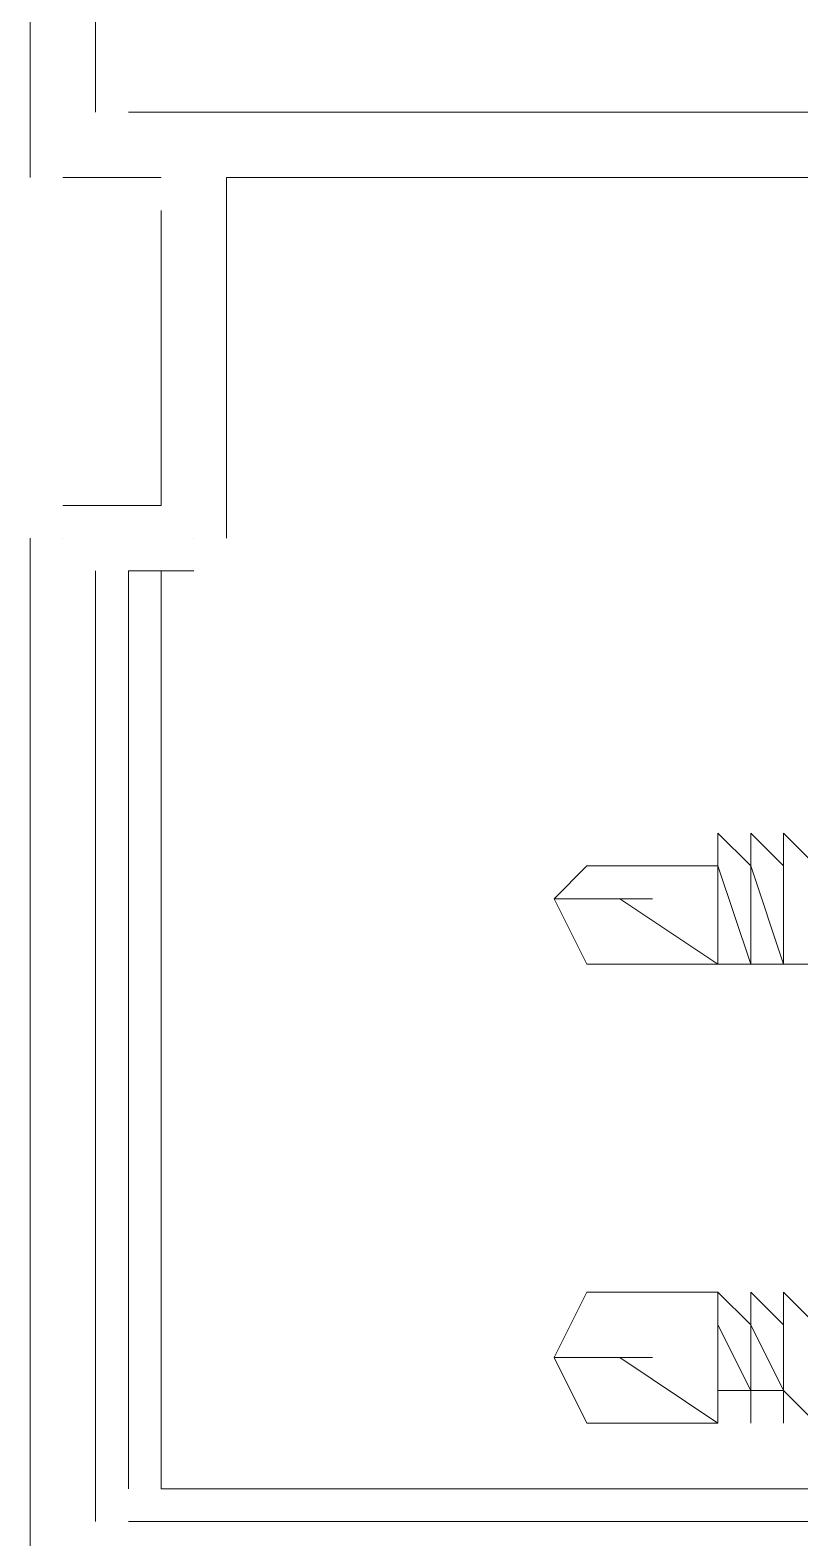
# Model space of a CAD drawing. Header units: millimetres. Extents: x 906 to 41302, y 848 to 28850.
# Drawn here: x 26890.15 to 26915.02, y 17352.97 to 17401.66 of the extents above; entities that cross this region are included whole.
import ezdxf

# ---------------------------------------------------------------- set-up
doc = ezdxf.new("R2010")
doc.units = ezdxf.units.MM
doc.layers.add('PDF_X-단위세대$및$주동평면도$A-DOOR', color=7, linetype='Continuous')

msp = doc.modelspace()

# ---------------------------------------------------------------- linework, layer by layer
at = {"layer": 'PDF_X-단위세대$및$주동평면도$A-DOOR', "lineweight": 9}
for points in [[(26890.15, 17450.869), (26890.15, 17396.894)], [(26892.267, 17423.353), (26892.267, 17399.011)], [(26945.184, 17401.128), (26945.184, 17399.011), (26893.325, 17399.011)], [(26892.267, 17399.011), (26892.267, 17399.011)], [(26893.325, 17399.011), (26893.325, 17399.011)], [(26890.15, 17396.894), (26890.15, 17396.894)], [(26891.209, 17396.894), (26894.384, 17396.894)], [(26891.209, 17396.894), (26891.209, 17396.894)], [(26893.325, 17354.561), (26893.325, 17384.194), (26894.384, 17384.194), (26894.384, 17354.561), (26928.25, 17354.561), (26928.25, 17395.836), (26924.017, 17395.836), (26924.017, 17396.894), (26928.25, 17396.894)], [(26894.384, 17396.894), (26894.384, 17396.894)], [(26921.9, 17394.778), (26921.9, 17396.894), (26896.5, 17396.894), (26896.5, 17385.253)], [(26896.5, 17396.894), (26896.5, 17396.894)], [(26894.384, 17395.836), (26894.384, 17386.311), (26891.209, 17386.311)], [(26894.384, 17395.836), (26894.384, 17395.836)], [(26891.209, 17386.311), (26891.209, 17386.311)], [(26894.384, 17386.311), (26894.384, 17386.311)], [(26890.15, 17341.861), (26890.15, 17369.378), (26890.15, 17385.253)], [(26890.15, 17385.253), (26890.15, 17385.253)], [(26891.209, 17385.253), (26891.209, 17385.253)], [(26895.442, 17385.253), (26895.442, 17385.253)], [(26896.5, 17385.253), (26896.5, 17385.253)], [(26892.267, 17384.194), (26892.267, 17353.503)], [(26892.267, 17384.194), (26892.267, 17384.194)], [(26893.325, 17384.194), (26893.325, 17384.194)], [(26895.442, 17384.194), (26893.325, 17384.194)], [(26893.325, 17384.194), (26893.325, 17384.194)], [(26894.384, 17384.194), (26894.384, 17384.194)], [(26895.442, 17384.194), (26895.442, 17384.194)], [(26912.375, 17375.728), (26912.375, 17375.728)], [(26912.375, 17375.728), (26912.375, 17375.728)], [(26912.375, 17375.728), (26912.375, 17375.728)], [(26915.55, 17371.494), (26914.492, 17371.494), (26913.434, 17371.494), (26912.375, 17374.669), (26912.375, 17375.728), (26913.434, 17374.669), (26913.434, 17375.728), (26914.492, 17374.669), (26914.492, 17375.728), (26915.55, 17374.669)], [(26912.375, 17375.728), (26912.375, 17375.728)], [(26913.434, 17375.728), (26913.434, 17375.728)], [(26913.434, 17375.728), (26913.434, 17375.728)], [(26913.434, 17375.728), (26913.434, 17375.728)], [(26913.434, 17375.728), (26913.434, 17375.728)], [(26914.492, 17375.728), (26914.492, 17375.728)], [(26914.492, 17375.728), (26914.492, 17375.728)], [(26908.142, 17374.669), (26908.142, 17374.669)], [(26912.375, 17374.669), (26912.375, 17374.669)], [(26912.375, 17374.669), (26912.375, 17374.669)], [(26912.375, 17374.669), (26912.375, 17374.669)], [(26912.375, 17374.669), (26912.375, 17374.669)], [(26912.375, 17374.669), (26912.375, 17374.669)], [(26912.375, 17374.669), (26912.375, 17374.669)], [(26912.375, 17371.494), (26912.375, 17374.669), (26912.375, 17371.494)], [(26912.375, 17374.669), (26912.375, 17374.669)], [(26913.434, 17374.669), (26913.434, 17374.669)], [(26913.434, 17374.669), (26913.434, 17374.669)], [(26913.434, 17374.669), (26913.434, 17374.669)], [(26913.434, 17374.669), (26913.434, 17374.669)], [(26913.434, 17374.669), (26913.434, 17374.669)], [(26913.434, 17374.669), (26913.434, 17374.669)], [(26913.434, 17374.669), (26913.434, 17374.669)], [(26913.434, 17374.669), (26913.434, 17374.669)], [(26914.492, 17371.494), (26914.492, 17374.669), (26914.492, 17371.494)], [(26914.492, 17374.669), (26914.492, 17374.669)], [(26914.492, 17374.669), (26914.492, 17374.669)], [(26914.492, 17374.669), (26914.492, 17371.494)], [(26914.492, 17374.669), (26914.492, 17374.669)], [(26912.375, 17371.494), (26909.2, 17373.611), (26907.084, 17373.611), (26910.259, 17373.611)], [(26907.084, 17373.611), (26907.084, 17373.611)], [(26912.375, 17371.494), (26912.375, 17371.494)], [(26912.375, 17371.494), (26912.375, 17371.494)], [(26912.375, 17371.494), (26912.375, 17371.494)], [(26912.375, 17371.494), (26912.375, 17371.494)], [(26913.434, 17371.494), (26913.434, 17371.494)], [(26913.434, 17371.494), (26913.434, 17371.494)], [(26913.434, 17371.494), (26913.434, 17371.494)], [(26913.434, 17371.494), (26913.434, 17371.494)], [(26914.492, 17371.494), (26914.492, 17371.494)], [(26914.492, 17371.494), (26914.492, 17371.494)], [(26914.492, 17371.494), (26914.492, 17371.494)], [(26914.492, 17371.494), (26914.492, 17371.494)], [(26914.492, 17371.494), (26914.492, 17371.494)], [(26914.492, 17371.494), (26914.492, 17371.494)], [(26914.492, 17371.494), (26914.492, 17371.494)], [(26914.492, 17371.494), (26914.492, 17371.494)], [(26890.15, 17369.378), (26890.15, 17369.378)], [(26908.142, 17360.911), (26908.142, 17360.911)], [(26912.375, 17360.911), (26912.375, 17360.911)], [(26912.375, 17360.911), (26912.375, 17360.911)], [(26912.375, 17360.911), (26912.375, 17360.911)], [(26912.375, 17360.911), (26912.375, 17360.911)], [(26915.55, 17356.678), (26914.492, 17357.736), (26914.492, 17356.678), (26914.492, 17357.736), (26913.434, 17357.736), (26913.434, 17356.678), (26913.434, 17357.736), (26912.375, 17359.853), (26912.375, 17360.911), (26913.434, 17359.853), (26913.434, 17360.911), (26914.492, 17359.853), (26914.492, 17360.911), (26915.55, 17359.853)], [(26912.375, 17360.911), (26912.375, 17360.911)], [(26913.434, 17360.911), (26913.434, 17360.911)], [(26913.434, 17360.911), (26913.434, 17360.911)], [(26913.434, 17360.911), (26913.434, 17360.911)], [(26913.434, 17360.911), (26913.434, 17360.911)], [(26914.492, 17360.911), (26914.492, 17360.911)], [(26914.492, 17360.911), (26914.492, 17360.911)], [(26912.375, 17359.853), (26912.375, 17359.853)], [(26912.375, 17359.853), (26912.375, 17359.853)], [(26912.375, 17359.853), (26912.375, 17359.853)], [(26912.375, 17359.853), (26912.375, 17359.853)], [(26912.375, 17359.853), (26912.375, 17359.853)], [(26912.375, 17357.736), (26912.375, 17359.853), (26912.375, 17357.736)], [(26912.375, 17359.853), (26912.375, 17359.853)], [(26913.434, 17359.853), (26913.434, 17359.853)], [(26913.434, 17359.853), (26913.434, 17359.853)], [(26913.434, 17359.853), (26913.434, 17359.853)], [(26913.434, 17359.853), (26913.434, 17359.853)], [(26913.434, 17359.853), (26913.434, 17359.853)], [(26913.434, 17359.853), (26913.434, 17359.853)], [(26913.434, 17359.853), (26913.434, 17359.853)], [(26913.434, 17359.853), (26913.434, 17359.853)], [(26914.492, 17357.736), (26914.492, 17359.853), (26914.492, 17357.736)], [(26914.492, 17359.853), (26914.492, 17359.853)], [(26914.492, 17359.853), (26914.492, 17359.853)], [(26914.492, 17359.853), (26914.492, 17357.736)], [(26914.492, 17359.853), (26914.492, 17359.853)], [(26912.375, 17356.678), (26909.2, 17358.794), (26907.084, 17358.794), (26910.259, 17358.794)], [(26907.084, 17358.794), (26907.084, 17358.794)], [(26912.375, 17357.736), (26912.375, 17357.736)], [(26913.434, 17357.736), (26913.434, 17357.736)], [(26913.434, 17357.736), (26913.434, 17357.736)], [(26913.434, 17357.736), (26913.434, 17357.736)], [(26913.434, 17357.736), (26913.434, 17357.736)], [(26913.434, 17357.736), (26913.434, 17357.736)], [(26913.434, 17357.736), (26913.434, 17357.736)], [(26913.434, 17357.736), (26913.434, 17357.736)], [(26914.492, 17357.736), (26914.492, 17357.736)], [(26914.492, 17357.736), (26914.492, 17357.736)], [(26914.492, 17357.736), (26914.492, 17357.736)], [(26914.492, 17357.736), (26914.492, 17357.736)], [(26914.492, 17357.736), (26914.492, 17357.736)], [(26914.492, 17357.736), (26914.492, 17357.736)], [(26914.492, 17357.736), (26914.492, 17357.736)], [(26914.492, 17357.736), (26914.492, 17357.736)], [(26914.492, 17357.736), (26914.492, 17357.736)], [(26914.492, 17357.736), (26914.492, 17357.736)], [(26914.492, 17357.736), (26914.492, 17357.736)], [(26914.492, 17357.736), (26914.492, 17357.736)], [(26912.375, 17356.678), (26912.375, 17356.678)], [(26913.434, 17356.678), (26913.434, 17356.678)], [(26913.434, 17356.678), (26913.434, 17356.678)], [(26913.434, 17356.678), (26913.434, 17356.678)], [(26913.434, 17356.678), (26913.434, 17356.678)], [(26914.492, 17356.678), (26914.492, 17356.678)], [(26914.492, 17356.678), (26914.492, 17356.678)], [(26914.492, 17356.678), (26914.492, 17356.678)], [(26893.325, 17354.561), (26893.325, 17354.561)], [(26894.384, 17354.561), (26894.384, 17354.561)], [(26894.384, 17354.561), (26894.384, 17354.561)], [(26892.267, 17353.503), (26892.267, 17353.503)], [(26929.309, 17353.503), (26893.325, 17353.503)], [(26893.325, 17353.503), (26893.325, 17353.503)], [(26928.25, 17353.503), (26894.384, 17353.503)], [(26894.384, 17353.503), (26894.384, 17353.503)]]:
    msp.add_lwpolyline(points, dxfattribs=at)
for points in [[(26913.434, 17371.494), (26912.375, 17374.669), (26912.375, 17375.728), (26913.434, 17374.669)], [(26913.434, 17371.494), (26913.434, 17374.669), (26912.375, 17375.728), (26912.375, 17374.669)], [(26914.492, 17374.669), (26914.492, 17371.494), (26913.434, 17371.494), (26912.375, 17371.494), (26912.375, 17374.669), (26912.375, 17375.728), (26913.434, 17374.669), (26913.434, 17375.728)], [(26914.492, 17374.669), (26914.492, 17371.494), (26913.434, 17374.669), (26913.434, 17375.728)], [(26914.492, 17374.669), (26914.492, 17371.494), (26913.434, 17374.669), (26913.434, 17375.728)], [(26915.55, 17374.669), (26915.55, 17371.494), (26914.492, 17371.494), (26914.492, 17374.669), (26914.492, 17375.728)], [(26908.142, 17371.494), (26907.084, 17373.611), (26908.142, 17374.669), (26912.375, 17374.669), (26912.375, 17371.494)], [(26912.375, 17371.494), (26912.375, 17374.669), (26913.434, 17371.494)], [(26913.434, 17371.494), (26913.434, 17374.669), (26914.492, 17371.494)], [(26913.434, 17371.494), (26913.434, 17374.669), (26914.492, 17371.494)], [(26908.142, 17356.678), (26907.084, 17358.794), (26908.142, 17360.911), (26912.375, 17360.911), (26912.375, 17356.678)], [(26913.434, 17357.736), (26912.375, 17359.853), (26912.375, 17360.911), (26913.434, 17359.853), (26913.434, 17357.736), (26913.434, 17356.678)], [(26913.434, 17357.736), (26912.375, 17359.853), (26912.375, 17360.911), (26913.434, 17359.853), (26913.434, 17357.736), (26913.434, 17356.678)], [(26914.492, 17359.853), (26914.492, 17357.736), (26914.492, 17356.678), (26914.492, 17357.736), (26913.434, 17357.736), (26913.434, 17356.678), (26913.434, 17357.736), (26912.375, 17357.736), (26912.375, 17359.853), (26912.375, 17360.911), (26913.434, 17359.853), (26913.434, 17360.911)], [(26914.492, 17359.853), (26914.492, 17357.736), (26914.492, 17356.678), (26914.492, 17357.736), (26913.434, 17359.853), (26913.434, 17360.911)], [(26914.492, 17359.853), (26914.492, 17357.736), (26914.492, 17356.678), (26914.492, 17357.736), (26913.434, 17359.853), (26913.434, 17360.911)], [(26915.55, 17359.853), (26915.55, 17357.736), (26915.55, 17356.678), (26914.492, 17357.736), (26914.492, 17359.853), (26914.492, 17360.911)], [(26912.375, 17357.736), (26912.375, 17359.853), (26913.434, 17357.736)], [(26913.434, 17357.736), (26913.434, 17359.853), (26914.492, 17357.736)], [(26913.434, 17357.736), (26913.434, 17359.853), (26914.492, 17357.736)], [(26912.375, 17356.678), (26912.375, 17357.736), (26912.375, 17356.678), (26912.375, 17357.736)]]:
    msp.add_lwpolyline(points, close=True, dxfattribs=at)

doc.saveas('drawing.dxf')
